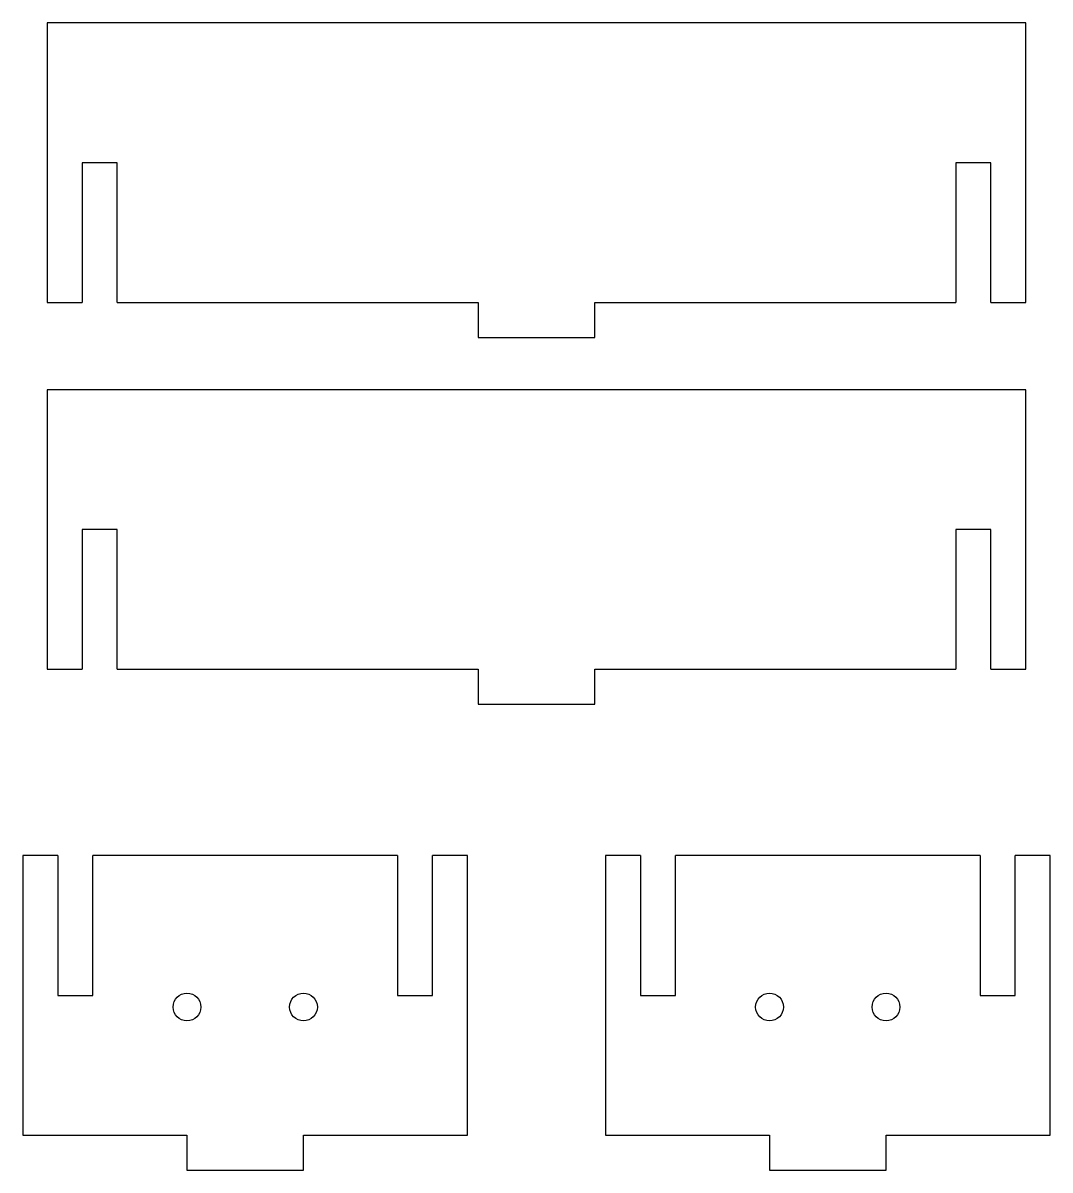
# Model space of a CAD drawing. Header units: millimetres. Extents: x -44.1 to 44.1, y -15 to 83.5.
import ezdxf

# ---------------------------------------------------------------- set-up
doc = ezdxf.new("R2010")
doc.units = ezdxf.units.MM
doc.layers.add('Parts', color=7, linetype='CONTINUOUS', lineweight=25, true_color=0x000000)

# ---------------------------------------------------------------- blocks, each defined once
blk = doc.blocks.new('Side_Piece')
at = {"layer": 'Parts'}
for p, q in [((42, 12), (-42, 12)), ((-42, 12), (-42, -12)), ((42, -12), (42, 12)), ((-36, 0), (-39, 0)), ((-39, 0), (-39, -12)), ((-36, -12), (-36, 0)), ((39, 0), (36, 0)), ((36, 0), (36, -12)), ((39, -12), (39, 0)), ((-42, -12), (-39, -12)), ((-36, -12), (-5, -12)), ((-5, -12), (-5, -15)), ((5, -15), (5, -12)), ((5, -12), (36, -12)), ((39, -12), (42, -12)), ((-5, -15), (5, -15))]:
    blk.add_line(p, q, dxfattribs=at)
blk = doc.blocks.new('End_Piece')
at = {"layer": 'Parts'}
for p, q in [((-19.075, 12), (-19.075, -12)), ((-16.075, 12), (-19.075, 12)), ((-16.075, 12), (-16.075, 0)), ((-13.075, 0), (-13.075, 12)), ((13.075, 12), (-13.075, 12)), ((13.075, 12), (13.075, 0)), ((16.075, 0), (16.075, 12)), ((19.075, 12), (16.075, 12)), ((19.075, -12), (19.075, 12)), ((-16.075, 0), (-13.075, 0)), ((13.075, 0), (16.075, 0)), ((-19.075, -12), (-5, -12)), ((-5, -12), (-5, -15)), ((5, -15), (5, -12)), ((5, -12), (19.075, -12)), ((-5, -15), (5, -15))]:
    blk.add_line(p, q, dxfattribs=at)
for centre in [(-5, -1), (5, -1)]:
    blk.add_circle(centre, 1.191, dxfattribs=at)

msp = doc.modelspace()

# ---------------------------------------------------------------- block references
at = {"layer": 'Parts'}
for name, p in [('Side_Piece', (0, 71.5)), ('Side_Piece', (0, 40)), ('End_Piece', (-25, 0)), ('End_Piece', (25, 0))]:
    msp.add_blockref(name, p, dxfattribs=at)

doc.saveas('drawing.dxf')
